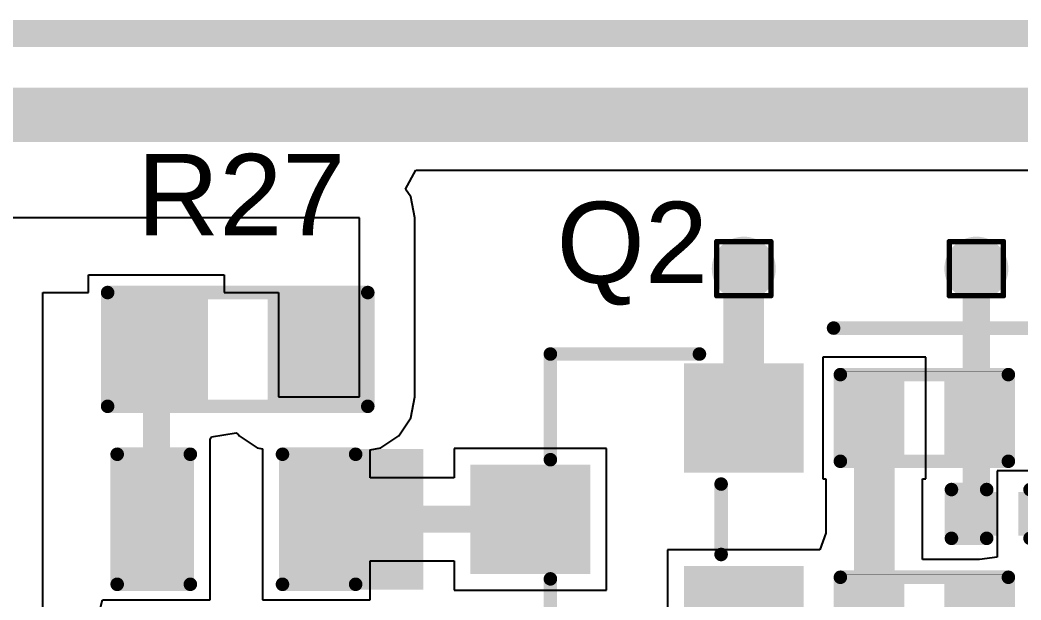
# Model space of a CAD drawing. Header units: inches. Extents: x -40 to 219, y 2 to 133.
# Drawn here: x 29.98 to 39.36, y 67.84 to 73.28 of the extents above; entities that cross this region are included whole.
import ezdxf

# ---------------------------------------------------------------- set-up
doc = ezdxf.new("R2010")
doc.units = ezdxf.units.IN
for name, color, linetype in [('Bottom Layer', 5, 'Continuous'), ('Drill Drawing', 1, 'Continuous'), ('Top Layer', 1, 'Continuous'), ('Top Overlay', 2, 'Continuous'), ('Top Paste', 8, 'Continuous'), ('Top Solder', 216, 'Continuous'), ('Via Holes', 16, 'Continuous')]:
    doc.layers.add(name, color=color, linetype=linetype)
doc.styles.add('Arial', font='', dxfattribs={"height": 0.2})
doc.styles.get('Arial').set_extended_font_data('Arial')

# ---------------------------------------------------------------- blocks, each defined once
blk = doc.blocks.new('R___0402_87')
at = {"layer": 'Top Layer'}
for points in [[(-0.6985, -0.3175), (-0.6985, 0.3175), (-0.2413, 0.3175), (-0.2413, -0.3175)], [(0.2413, -0.3175), (0.2413, 0.3175), (0.6985, 0.3175), (0.6985, -0.3175)]]:
    blk.add_hatch(color=1, dxfattribs=at).paths.add_polyline_path(points)
at = {"layer": 'Top Paste'}
for points in [[(-0.6985, -0.3175), (-0.6985, 0.3175), (-0.2413, 0.3175), (-0.2413, -0.3175)], [(0.2413, -0.3175), (0.2413, 0.3175), (0.6985, 0.3175), (0.6985, -0.3175)]]:
    blk.add_hatch(color=8, dxfattribs=at).paths.add_polyline_path(points)
at = {"layer": 'Top Solder'}
for points in [[(-0.7535, -0.3725), (-0.7535, 0.3725), (-0.1863, 0.3725), (-0.1863, -0.3725)], [(0.1863, -0.3725), (0.1863, 0.3725), (0.7535, 0.3725), (0.7535, -0.3725)]]:
    blk.add_hatch(color=216, dxfattribs=at).paths.add_polyline_path(points)
at = {"layer": 'Top Overlay'}
for points in [[(0.7874, 0.4064, 0.127, 0.127, 0), (-0.7874, 0.4064, 0.127, 0.127, 0)], [(-0.7874, 0.4064, 0.127, 0.127, 0), (-0.7874, -0.4064, 0.127, 0.127, 0)], [(0.7874, 0.4064, 0.127, 0.127, 0), (0.7874, -0.4064, 0.127, 0.127, 0)], [(0.7874, -0.4064, 0.127, 0.127, 0), (-0.7874, -0.4064, 0.127, 0.127, 0)], [(0.8128, -0.4318, 0.00323, 0.00323, 0), (-0.8128, -0.4318, 0.00323, 0.00323, 0)]]:
    blk.add_lwpolyline(points, format="xyseb", dxfattribs=at)
for points in [[(-0.8191, 0.4064, 0.0635, 0.0635, 1), (-0.7556, 0.4064, 0.0635, 0.0635, 1)], [(-0.8191, 0.4064, 0.0635, 0.0635, 1), (-0.7556, 0.4064, 0.0635, 0.0635, 1)], [(0.7556, 0.4064, 0.0635, 0.0635, 1), (0.8191, 0.4064, 0.0635, 0.0635, 1)], [(0.7556, 0.4064, 0.0635, 0.0635, 1), (0.8191, 0.4064, 0.0635, 0.0635, 1)], [(-0.8191, -0.4064, 0.0635, 0.0635, 1), (-0.7556, -0.4064, 0.0635, 0.0635, 1)], [(-0.8191, -0.4064, 0.0635, 0.0635, 1), (-0.7556, -0.4064, 0.0635, 0.0635, 1)], [(0.7556, -0.4064, 0.0635, 0.0635, 1), (0.8191, -0.4064, 0.0635, 0.0635, 1)], [(0.7556, -0.4064, 0.0635, 0.0635, 1), (0.8191, -0.4064, 0.0635, 0.0635, 1)], [(-0.8136, -0.4318, 0.00161, 0.00161, 1), (-0.812, -0.4318, 0.00161, 0.00161, 1)], [(0.812, -0.4318, 0.00161, 0.00161, 1), (0.8136, -0.4318, 0.00161, 0.00161, 1)]]:
    blk.add_lwpolyline(points, format="xyseb", close=True, dxfattribs=at)
blk = doc.blocks.new('R___0402_88')
at = {"layer": 'Top Layer'}
for points in [[(-0.6985, -0.3175), (-0.6985, 0.3175), (-0.2413, 0.3175), (-0.2413, -0.3175)], [(0.2413, -0.3175), (0.2413, 0.3175), (0.6985, 0.3175), (0.6985, -0.3175)]]:
    blk.add_hatch(color=1, dxfattribs=at).paths.add_polyline_path(points)
at = {"layer": 'Top Paste'}
for points in [[(-0.6985, -0.3175), (-0.6985, 0.3175), (-0.2413, 0.3175), (-0.2413, -0.3175)], [(0.2413, -0.3175), (0.2413, 0.3175), (0.6985, 0.3175), (0.6985, -0.3175)]]:
    blk.add_hatch(color=8, dxfattribs=at).paths.add_polyline_path(points)
at = {"layer": 'Top Solder'}
for points in [[(-0.7535, -0.3725), (-0.7535, 0.3725), (-0.1863, 0.3725), (-0.1863, -0.3725)], [(0.1863, -0.3725), (0.1863, 0.3725), (0.7535, 0.3725), (0.7535, -0.3725)]]:
    blk.add_hatch(color=216, dxfattribs=at).paths.add_polyline_path(points)
at = {"layer": 'Top Overlay'}
for points in [[(0.7874, 0.4064, 0.127, 0.127, 0), (-0.7874, 0.4064, 0.127, 0.127, 0)], [(-0.7874, 0.4064, 0.127, 0.127, 0), (-0.7874, -0.4064, 0.127, 0.127, 0)], [(0.7874, 0.4064, 0.127, 0.127, 0), (0.7874, -0.4064, 0.127, 0.127, 0)], [(0.7874, -0.4064, 0.127, 0.127, 0), (-0.7874, -0.4064, 0.127, 0.127, 0)], [(0.8128, -0.4318, 0.00323, 0.00323, 0), (-0.8128, -0.4318, 0.00323, 0.00323, 0)]]:
    blk.add_lwpolyline(points, format="xyseb", dxfattribs=at)
for points in [[(-0.8191, 0.4064, 0.0635, 0.0635, 1), (-0.7556, 0.4064, 0.0635, 0.0635, 1)], [(-0.8191, 0.4064, 0.0635, 0.0635, 1), (-0.7556, 0.4064, 0.0635, 0.0635, 1)], [(0.7556, 0.4064, 0.0635, 0.0635, 1), (0.8191, 0.4064, 0.0635, 0.0635, 1)], [(0.7556, 0.4064, 0.0635, 0.0635, 1), (0.8191, 0.4064, 0.0635, 0.0635, 1)], [(-0.8191, -0.4064, 0.0635, 0.0635, 1), (-0.7556, -0.4064, 0.0635, 0.0635, 1)], [(-0.8191, -0.4064, 0.0635, 0.0635, 1), (-0.7556, -0.4064, 0.0635, 0.0635, 1)], [(0.7556, -0.4064, 0.0635, 0.0635, 1), (0.8191, -0.4064, 0.0635, 0.0635, 1)], [(0.7556, -0.4064, 0.0635, 0.0635, 1), (0.8191, -0.4064, 0.0635, 0.0635, 1)], [(-0.8136, -0.4318, 0.00161, 0.00161, 1), (-0.812, -0.4318, 0.00161, 0.00161, 1)], [(0.812, -0.4318, 0.00161, 0.00161, 1), (0.8136, -0.4318, 0.00161, 0.00161, 1)]]:
    blk.add_lwpolyline(points, format="xyseb", close=True, dxfattribs=at)
blk = doc.blocks.new('R___0603_89')
at = {"layer": 'Top Layer'}
for points in [[(-0.381, 0.4445), (-0.381, -0.4445), (-1.143, -0.4445), (-1.143, 0.4445)], [(1.143, 0.4445), (1.143, -0.4445), (0.381, -0.4445), (0.381, 0.4445)]]:
    blk.add_hatch(color=1, dxfattribs=at).paths.add_polyline_path(points)
at = {"layer": 'Top Paste'}
for points in [[(-0.381, 0.4445), (-0.381, -0.4445), (-1.143, -0.4445), (-1.143, 0.4445)], [(1.143, 0.4445), (1.143, -0.4445), (0.381, -0.4445), (0.381, 0.4445)]]:
    blk.add_hatch(color=8, dxfattribs=at).paths.add_polyline_path(points)
at = {"layer": 'Top Solder'}
for points in [[(-0.2794, 0.5461), (-0.2794, -0.5461), (-1.2446, -0.5461), (-1.2446, 0.5461)], [(1.2446, 0.5461), (1.2446, -0.5461), (0.2794, -0.5461), (0.2794, 0.5461)]]:
    blk.add_hatch(color=216, dxfattribs=at).paths.add_polyline_path(points)
at = {"layer": 'Top Overlay'}
for points in [[(-1.2192, 0.5334, 0.127, 0.127, 0), (1.2192, 0.5334, 0.127, 0.127, 0)], [(-1.2192, -0.5334, 0.127, 0.127, 0), (-1.2192, 0.5334, 0.127, 0.127, 0)], [(1.2192, -0.5334, 0.127, 0.127, 0), (1.2192, 0.5334, 0.127, 0.127, 0)], [(-1.2192, -0.5334, 0.127, 0.127, 0), (1.2192, -0.5334, 0.127, 0.127, 0)]]:
    blk.add_lwpolyline(points, format="xyseb", dxfattribs=at)
for points in [[(-1.25095, 0.5334, 0.0635, 0.0635, 1), (-1.18745, 0.5334, 0.0635, 0.0635, 1)], [(-1.25095, 0.5334, 0.0635, 0.0635, 1), (-1.18745, 0.5334, 0.0635, 0.0635, 1)], [(1.18745, 0.5334, 0.0635, 0.0635, 1), (1.25095, 0.5334, 0.0635, 0.0635, 1)], [(1.18745, 0.5334, 0.0635, 0.0635, 1), (1.25095, 0.5334, 0.0635, 0.0635, 1)], [(-1.25095, -0.5334, 0.0635, 0.0635, 1), (-1.18745, -0.5334, 0.0635, 0.0635, 1)], [(-1.25095, -0.5334, 0.0635, 0.0635, 1), (-1.18745, -0.5334, 0.0635, 0.0635, 1)], [(1.18745, -0.5334, 0.0635, 0.0635, 1), (1.25095, -0.5334, 0.0635, 0.0635, 1)], [(1.18745, -0.5334, 0.0635, 0.0635, 1), (1.25095, -0.5334, 0.0635, 0.0635, 1)]]:
    blk.add_lwpolyline(points, format="xyseb", close=True, dxfattribs=at)
blk = doc.blocks.new('SOT_23_134')
at = {"layer": 'Top Layer'}
for points in [[(-0.41, 1.46), (0.41, 1.46), (0.41, 0.54), (-0.41, 0.54)], [(-1.36, -0.54), (-0.54, -0.54), (-0.54, -1.46), (-1.36, -1.46)], [(0.54, -0.54), (1.36, -0.54), (1.36, -1.46), (0.54, -1.46)]]:
    blk.add_hatch(color=1, dxfattribs=at).paths.add_polyline_path(points)
at = {"layer": 'Top Paste'}
for points in [[(-0.41, 1.46), (0.41, 1.46), (0.41, 0.54), (-0.41, 0.54)], [(-1.36, -0.54), (-0.54, -0.54), (-0.54, -1.46), (-1.36, -1.46)], [(0.54, -0.54), (1.36, -0.54), (1.36, -1.46), (0.54, -1.46)]]:
    blk.add_hatch(color=8, dxfattribs=at).paths.add_polyline_path(points)
at = {"layer": 'Top Solder'}
for points in [[(-0.5116, 1.5616), (0.5116, 1.5616), (0.5116, 0.4384), (-0.5116, 0.4384)], [(-1.4616, -0.4384), (-0.4384, -0.4384), (-0.4384, -1.5616), (-1.4616, -1.5616)], [(0.4384, -0.4384), (1.4616, -0.4384), (1.4616, -1.5616), (0.4384, -1.5616)]]:
    blk.add_hatch(color=216, dxfattribs=at).paths.add_polyline_path(points)
at = {"layer": 'Top Overlay'}
for points in [[(-1.5494, 0.8128, 0.127, 0.127, 0), (-1.5494, -0.5842, 0.127, 0.127, 0)], [(-1.5494, 0.8128, 0.127, 0.127, 0), (-0.5588, 0.8128, 0.127, 0.127, 0)], [(0.5588, 0.8128, 0.127, 0.127, 0), (1.5494, 0.8128, 0.127, 0.127, 0)], [(1.5494, 0.8128, 0.127, 0.127, 0), (1.5494, -0.5842, 0.127, 0.127, 0)], [(-0.3302, -0.7874, 0.127, 0.127, 0), (0.3302, -0.7874, 0.127, 0.127, 0)], [(-1.6764, -1.0414, 0.127, 0.127, 0), (-1.5494, -1.1684, 0.127, 0.127, 0)], [(-1.6764, -1.0414, 0.127, 0.127, 0), (-1.6764, -1.2954, 0.127, 0.127, 0)], [(-1.5494, -1.1684, 0.127, 0.127, 0), (-1.6764, -1.2954, 0.127, 0.127, 0)]]:
    blk.add_lwpolyline(points, format="xyseb", dxfattribs=at)
for points in [[(-1.5812, 0.8128, 0.0635, 0.0635, 1), (-1.5176, 0.8128, 0.0635, 0.0635, 1)], [(-1.5812, 0.8128, 0.0635, 0.0635, 1), (-1.5176, 0.8128, 0.0635, 0.0635, 1)], [(-0.5905, 0.8128, 0.0635, 0.0635, 1), (-0.5271, 0.8128, 0.0635, 0.0635, 1)], [(0.5271, 0.8128, 0.0635, 0.0635, 1), (0.5905, 0.8128, 0.0635, 0.0635, 1)], [(1.5176, 0.8128, 0.0635, 0.0635, 1), (1.5812, 0.8128, 0.0635, 0.0635, 1)], [(1.5176, 0.8128, 0.0635, 0.0635, 1), (1.5812, 0.8128, 0.0635, 0.0635, 1)], [(-1.5812, -0.5842, 0.0635, 0.0635, 1), (-1.5176, -0.5842, 0.0635, 0.0635, 1)], [(1.5176, -0.5842, 0.0635, 0.0635, 1), (1.5812, -0.5842, 0.0635, 0.0635, 1)], [(-0.3619, -0.7874, 0.0635, 0.0635, 1), (-0.2984, -0.7874, 0.0635, 0.0635, 1)], [(0.2984, -0.7874, 0.0635, 0.0635, 1), (0.3619, -0.7874, 0.0635, 0.0635, 1)], [(-1.7082, -1.0414, 0.0635, 0.0635, 1), (-1.6446, -1.0414, 0.0635, 0.0635, 1)], [(-1.7082, -1.0414, 0.0635, 0.0635, 1), (-1.6446, -1.0414, 0.0635, 0.0635, 1)], [(-1.5812, -1.1684, 0.0635, 0.0635, 1), (-1.5176, -1.1684, 0.0635, 0.0635, 1)], [(-1.5812, -1.1684, 0.0635, 0.0635, 1), (-1.5176, -1.1684, 0.0635, 0.0635, 1)], [(-1.7082, -1.2954, 0.0635, 0.0635, 1), (-1.6446, -1.2954, 0.0635, 0.0635, 1)], [(-1.7082, -1.2954, 0.0635, 0.0635, 1), (-1.6446, -1.2954, 0.0635, 0.0635, 1)]]:
    blk.add_lwpolyline(points, format="xyseb", close=True, dxfattribs=at)
blk = doc.blocks.new('LED_0603_143')
at = {"layer": 'Top Layer'}
for points in [[(-1, 0.5), (-0.5, 0.5), (-0.5, -0.5), (-1, -0.5)], [(0.5, 0.5), (1, 0.5), (1, -0.5), (0.5, -0.5)]]:
    blk.add_hatch(color=1, dxfattribs=at).paths.add_polyline_path(points)
at = {"layer": 'Top Overlay'}
blk.add_hatch(color=2, dxfattribs=at).paths.add_polyline_path([(1.1176, -0.6604), (1.7526, -0.6604), (1.7526, 0.6604), (1.1176, 0.6604)])
at = {"layer": 'Top Paste'}
for points in [[(-1, 0.5), (-0.5, 0.5), (-0.5, -0.5), (-1, -0.5)], [(0.5, 0.5), (1, 0.5), (1, -0.5), (0.5, -0.5)]]:
    blk.add_hatch(color=8, dxfattribs=at).paths.add_polyline_path(points)
at = {"layer": 'Top Solder'}
for points in [[(-1.1016, 0.6016), (-0.3984, 0.6016), (-0.3984, -0.6016), (-1.1016, -0.6016)], [(0.3984, 0.6016), (1.1016, 0.6016), (1.1016, -0.6016), (0.3984, -0.6016)]]:
    blk.add_hatch(color=216, dxfattribs=at).paths.add_polyline_path(points)
at = {"layer": 'Top Overlay'}
for points in [[(-1.1176, 0.6096, 0.127, 0.127, 0), (-0.4318, 0.6096, 0.127, 0.127, 0)], [(-1.1176, -0.6096, 0.127, 0.127, 0), (-1.1176, 0.6096, 0.127, 0.127, 0)], [(0.4318, 0.6096, 0.127, 0.127, 0), (1.1176, 0.6096, 0.127, 0.127, 0)], [(1.1176, -0.6096, 0.127, 0.127, 0), (1.1176, 0.6096, 0.127, 0.127, 0)], [(-1.1176, -0.6096, 0.127, 0.127, 0), (-0.4318, -0.6096, 0.127, 0.127, 0)], [(0.4318, -0.6096, 0.127, 0.127, 0), (1.1176, -0.6096, 0.127, 0.127, 0)]]:
    blk.add_lwpolyline(points, format="xyseb", dxfattribs=at)
for points in [[(-1.1494, 0.6096, 0.0635, 0.0635, 1), (-1.0858, 0.6096, 0.0635, 0.0635, 1)], [(-1.1494, 0.6096, 0.0635, 0.0635, 1), (-1.0858, 0.6096, 0.0635, 0.0635, 1)], [(-0.4636, 0.6096, 0.0635, 0.0635, 1), (-0.4001, 0.6096, 0.0635, 0.0635, 1)], [(0.4001, 0.6096, 0.0635, 0.0635, 1), (0.4636, 0.6096, 0.0635, 0.0635, 1)], [(1.0858, 0.6096, 0.0635, 0.0635, 1), (1.1494, 0.6096, 0.0635, 0.0635, 1)], [(1.0858, 0.6096, 0.0635, 0.0635, 1), (1.1494, 0.6096, 0.0635, 0.0635, 1)], [(-1.1494, -0.6096, 0.0635, 0.0635, 1), (-1.0858, -0.6096, 0.0635, 0.0635, 1)], [(-1.1494, -0.6096, 0.0635, 0.0635, 1), (-1.0858, -0.6096, 0.0635, 0.0635, 1)], [(-0.4636, -0.6096, 0.0635, 0.0635, 1), (-0.4001, -0.6096, 0.0635, 0.0635, 1)], [(0.4001, -0.6096, 0.0635, 0.0635, 1), (0.4636, -0.6096, 0.0635, 0.0635, 1)], [(1.0858, -0.6096, 0.0635, 0.0635, 1), (1.1494, -0.6096, 0.0635, 0.0635, 1)], [(1.0858, -0.6096, 0.0635, 0.0635, 1), (1.1494, -0.6096, 0.0635, 0.0635, 1)]]:
    blk.add_lwpolyline(points, format="xyseb", close=True, dxfattribs=at)
blk = doc.blocks.new('CAP_0201_191')
at = {"layer": 'Top Layer'}
for points in [[(-0.45, 0.15), (-0.15, 0.15), (-0.15, -0.15), (-0.45, -0.15)], [(0.15, 0.15), (0.45, 0.15), (0.45, -0.15), (0.15, -0.15)]]:
    blk.add_hatch(color=1, dxfattribs=at).paths.add_polyline_path(points)
at = {"layer": 'Top Paste'}
for points in [[(-0.45, 0.15), (-0.15, 0.15), (-0.15, -0.15), (-0.45, -0.15)], [(0.15, 0.15), (0.45, 0.15), (0.45, -0.15), (0.15, -0.15)]]:
    blk.add_hatch(color=8, dxfattribs=at).paths.add_polyline_path(points)
at = {"layer": 'Top Solder'}
for points in [[(-0.505, 0.205), (-0.095, 0.205), (-0.095, -0.205), (-0.505, -0.205)], [(0.095, 0.205), (0.505, 0.205), (0.505, -0.205), (0.095, -0.205)]]:
    blk.add_hatch(color=216, dxfattribs=at).paths.add_polyline_path(points)
at = {"layer": 'Top Overlay'}
for points in [[(-0.2032, 0.2286, 0.127, 0.127, 0), (-0.5334, 0.2286, 0.127, 0.127, 0)], [(-0.5334, 0.2286, 0.127, 0.127, 0), (-0.5334, -0.2286, 0.127, 0.127, 0)], [(0.5334, 0.2286, 0.127, 0.127, 0), (0.2032, 0.2286, 0.127, 0.127, 0)], [(0.5334, 0.2286, 0.127, 0.127, 0), (0.5334, -0.2286, 0.127, 0.127, 0)], [(-0.2032, -0.2286, 0.127, 0.127, 0), (-0.5334, -0.2286, 0.127, 0.127, 0)], [(0.5334, -0.2286, 0.127, 0.127, 0), (0.2032, -0.2286, 0.127, 0.127, 0)]]:
    blk.add_lwpolyline(points, format="xyseb", dxfattribs=at)
for points in [[(-0.5651, 0.2286, 0.0635, 0.0635, 1), (-0.5016, 0.2286, 0.0635, 0.0635, 1)], [(-0.5651, 0.2286, 0.0635, 0.0635, 1), (-0.5016, 0.2286, 0.0635, 0.0635, 1)], [(-0.2349, 0.2286, 0.0635, 0.0635, 1), (-0.1714, 0.2286, 0.0635, 0.0635, 1)], [(0.1714, 0.2286, 0.0635, 0.0635, 1), (0.2349, 0.2286, 0.0635, 0.0635, 1)], [(0.5016, 0.2286, 0.0635, 0.0635, 1), (0.5651, 0.2286, 0.0635, 0.0635, 1)], [(0.5016, 0.2286, 0.0635, 0.0635, 1), (0.5651, 0.2286, 0.0635, 0.0635, 1)], [(-0.5651, -0.2286, 0.0635, 0.0635, 1), (-0.5016, -0.2286, 0.0635, 0.0635, 1)], [(-0.5651, -0.2286, 0.0635, 0.0635, 1), (-0.5016, -0.2286, 0.0635, 0.0635, 1)], [(-0.2349, -0.2286, 0.0635, 0.0635, 1), (-0.1714, -0.2286, 0.0635, 0.0635, 1)], [(0.1714, -0.2286, 0.0635, 0.0635, 1), (0.2349, -0.2286, 0.0635, 0.0635, 1)], [(0.5016, -0.2286, 0.0635, 0.0635, 1), (0.5651, -0.2286, 0.0635, 0.0635, 1)], [(0.5016, -0.2286, 0.0635, 0.0635, 1), (0.5651, -0.2286, 0.0635, 0.0635, 1)]]:
    blk.add_lwpolyline(points, format="xyseb", close=True, dxfattribs=at)

msp = doc.modelspace()

# ---------------------------------------------------------------- hatches: boundary and pattern name
at = {"layer": 'Bottom Layer'}
h = msp.add_hatch(color=5, dxfattribs=at)
edge = h.paths.add_edge_path()
edge.add_arc((36.7644, 70.9475), 0.3, 0, 360)
h = msp.add_hatch(color=5, dxfattribs=at)
edge = h.paths.add_edge_path()
edge.add_arc((38.9442, 70.9475), 0.3, 0, 360)
at = {"layer": 'Top Layer'}
h = msp.add_hatch(color=1, dxfattribs=at)
edge = h.paths.add_edge_path()
edge.add_arc((36.7644, 70.9475), 0.3, 0, 360)
h = msp.add_hatch(color=1, dxfattribs=at)
edge = h.paths.add_edge_path()
edge.add_arc((38.9442, 70.9475), 0.3, 0, 360)
at = {"layer": 'Via Holes'}
h = msp.add_hatch(color=7, dxfattribs=at)
edge = h.paths.add_edge_path()
edge.add_arc((36.7644, 70.9475), 0.15, 0, 360)
h = msp.add_hatch(color=7, dxfattribs=at)
edge = h.paths.add_edge_path()
edge.add_arc((38.9442, 70.9475), 0.15, 0, 360)

# ---------------------------------------------------------------- linework, layer by layer
at = {"layer": 'Drill Drawing'}
for points in [[(36.5104, 71.2015, 0.0508, 0.0508, 0), (37.0184, 71.2015, 0.0508, 0.0508, 0)], [(36.5104, 70.6935, 0.0508, 0.0508, 0), (36.5104, 71.2015, 0.0508, 0.0508, 0)], [(37.0184, 70.6935, 0.0508, 0.0508, 0), (37.0184, 71.2015, 0.0508, 0.0508, 0)], [(38.6902, 71.2015, 0.0508, 0.0508, 0), (39.1982, 71.2015, 0.0508, 0.0508, 0)], [(38.6902, 70.6935, 0.0508, 0.0508, 0), (38.6902, 71.2015, 0.0508, 0.0508, 0)], [(39.1982, 70.6935, 0.0508, 0.0508, 0), (39.1982, 71.2015, 0.0508, 0.0508, 0)], [(36.5104, 70.6935, 0.0508, 0.0508, 0), (37.0184, 70.6935, 0.0508, 0.0508, 0)], [(38.6902, 70.6935, 0.0508, 0.0508, 0), (39.1982, 70.6935, 0.0508, 0.0508, 0)]]:
    msp.add_lwpolyline(points, format="xyseb", dxfattribs=at)
for points in [[(36.4977, 71.2015, 0.0254, 0.0254, 1), (36.5231, 71.2015, 0.0254, 0.0254, 1)], [(36.4977, 71.2015, 0.0254, 0.0254, 1), (36.5231, 71.2015, 0.0254, 0.0254, 1)], [(37.0057, 71.2015, 0.0254, 0.0254, 1), (37.0311, 71.2015, 0.0254, 0.0254, 1)], [(37.0057, 71.2015, 0.0254, 0.0254, 1), (37.0311, 71.2015, 0.0254, 0.0254, 1)], [(38.6775, 71.2015, 0.0254, 0.0254, 1), (38.7029, 71.2015, 0.0254, 0.0254, 1)], [(38.6775, 71.2015, 0.0254, 0.0254, 1), (38.7029, 71.2015, 0.0254, 0.0254, 1)], [(39.1855, 71.2015, 0.0254, 0.0254, 1), (39.2109, 71.2015, 0.0254, 0.0254, 1)], [(39.1855, 71.2015, 0.0254, 0.0254, 1), (39.2109, 71.2015, 0.0254, 0.0254, 1)], [(36.4977, 70.6935, 0.0254, 0.0254, 1), (36.5231, 70.6935, 0.0254, 0.0254, 1)], [(36.4977, 70.6935, 0.0254, 0.0254, 1), (36.5231, 70.6935, 0.0254, 0.0254, 1)], [(37.0057, 70.6935, 0.0254, 0.0254, 1), (37.0311, 70.6935, 0.0254, 0.0254, 1)], [(37.0057, 70.6935, 0.0254, 0.0254, 1), (37.0311, 70.6935, 0.0254, 0.0254, 1)], [(38.6775, 70.6935, 0.0254, 0.0254, 1), (38.7029, 70.6935, 0.0254, 0.0254, 1)], [(38.6775, 70.6935, 0.0254, 0.0254, 1), (38.7029, 70.6935, 0.0254, 0.0254, 1)], [(39.1855, 70.6935, 0.0254, 0.0254, 1), (39.2109, 70.6935, 0.0254, 0.0254, 1)], [(39.1855, 70.6935, 0.0254, 0.0254, 1), (39.2109, 70.6935, 0.0254, 0.0254, 1)]]:
    msp.add_lwpolyline(points, format="xyseb", close=True, dxfattribs=at)
at = {"layer": 'Top Layer'}
for p, q in [((33.5943, 71.6942), (33.6894, 71.872)), ((33.6894, 71.872), (40.3658, 71.872)), ((33.6423, 71.6225), (33.5943, 71.6942)), ((33.6817, 71.4243), (33.6423, 71.6225)), ((33.1637, 71.4243), (28.5993, 71.4243)), ((33.1637, 69.7456), (33.1637, 71.4243)), ((33.6817, 69.7456), (33.6817, 71.4243)), ((30.6237, 70.7235), (30.6237, 70.8886)), ((30.6237, 70.8886), (31.8937, 70.8886)), ((31.8937, 70.8886), (31.8937, 70.7235)), ((30.1955, 66.8344), (30.1955, 70.7235)), ((30.1955, 70.7235), (30.6237, 70.7235)), ((31.8937, 70.7235), (32.4017, 70.7235)), ((32.4017, 70.7235), (32.4017, 69.7456)), ((38.4697, 70.119), (37.5045, 70.119)), ((37.5045, 70.119), (37.5045, 68.976)), ((38.4697, 68.976), (38.4697, 70.119)), ((32.4017, 69.7456), (33.1637, 69.7456)), ((33.6423, 69.5474), (33.6817, 69.7456)), ((33.53, 69.3794), (33.6423, 69.5474)), ((31.7627, 69.3515), (31.7746, 69.3699)), ((31.7627, 67.8435), (31.7627, 69.3515)), ((31.7746, 69.3699), (32.0051, 69.4072)), ((32.0051, 69.4072), (32.029, 69.389)), ((32.029, 69.389), (32.0355, 69.3794)), ((32.0355, 69.3794), (32.2035, 69.2671)), ((33.3619, 69.2671), (33.53, 69.3794)), ((32.2035, 69.2671), (32.2547, 69.2569)), ((32.2547, 69.2569), (32.2547, 67.8435)), ((33.2627, 69.2474), (33.3619, 69.2671)), ((33.2627, 68.986), (33.2627, 69.2474)), ((35.4784, 69.2615), (34.0504, 69.2615)), ((34.0504, 69.2615), (34.0504, 68.986)), ((35.4784, 67.9335), (35.4784, 69.2615)), ((34.0504, 68.986), (33.2627, 68.986)), ((37.5045, 68.976), (37.5339, 68.976)), ((37.5339, 68.976), (37.5339, 68.4663)), ((38.4403, 68.219), (38.4403, 68.976)), ((38.4403, 68.976), (38.4697, 68.976)), ((39.9482, 69.0515), (39.1402, 69.0515)), ((39.1402, 69.0515), (39.1402, 68.2435)), ((37.5339, 68.4663), (37.4784, 68.3115)), ((37.4784, 68.3115), (36.0504, 68.3115)), ((36.0504, 68.3115), (36.0504, 66.9835)), ((33.2627, 67.8435), (33.2627, 68.209)), ((33.2627, 68.209), (34.0504, 68.209)), ((34.0504, 68.209), (34.0504, 67.9335)), ((38.9725, 68.219), (38.4403, 68.219)), ((39.1402, 68.2435), (38.9725, 68.219)), ((34.0504, 67.9335), (35.4784, 67.9335)), ((30.7134, 67.6828), (30.7547, 67.8435)), ((30.7547, 67.8435), (31.7627, 67.8435)), ((32.2547, 67.8435), (33.2627, 67.8435))]:
    msp.add_line(p, q, dxfattribs=at)
for points in [[(22.9763, 73.152, 0.254, 0.254, 0), (42.6645, 73.152, 0.254, 0.254, 0)], [(13.112, 72.39, 0.508, 0.508, 0), (42.0416, 72.39, 0.508, 0.508, 0)], [(36.7644, 69.5475, 0.381, 0.381, 0), (36.7644, 70.9475, 0.381, 0.381, 0)], [(38.9442, 69.5475, 0.254, 0.254, 0), (38.9442, 70.9475, 0.254, 0.254, 0)], [(31.2587, 68.5975, 0.254, 0.254, 0), (31.2587, 70.1901, 0.254, 0.254, 0)], [(37.9871, 67.6475, 0.381, 0.381, 0), (37.9871, 69.5475, 0.381, 0.381, 0)], [(38.9269, 69.5475, 0.254, 0.254, 0), (38.9442, 69.5475, 0.254, 0.254, 0)], [(38.9442, 68.6475, 0.254, 0.254, 0), (38.9442, 69.5302, 0.254, 0.254, 0)], [(32.7587, 68.5975, 0.254, 0.254, 0), (34.7644, 68.5975, 0.254, 0.254, 0)]]:
    msp.add_lwpolyline(points, format="xyseb", dxfattribs=at)
for points in [[(36.6691, 70.9475, 0.1905, 0.1905, 1), (36.8596, 70.9475, 0.1905, 0.1905, 1)], [(38.8807, 70.9475, 0.127, 0.127, 1), (39.0077, 70.9475, 0.127, 0.127, 1)], [(31.1952, 70.1901, 0.127, 0.127, 1), (31.3222, 70.1901, 0.127, 0.127, 1)], [(36.6691, 69.5475, 0.1905, 0.1905, 1), (36.8596, 69.5475, 0.1905, 0.1905, 1)], [(37.8919, 69.5475, 0.1905, 0.1905, 1), (38.0824, 69.5475, 0.1905, 0.1905, 1)], [(38.8634, 69.5475, 0.127, 0.127, 1), (38.9904, 69.5475, 0.127, 0.127, 1)], [(38.8807, 69.5475, 0.127, 0.127, 1), (39.0077, 69.5475, 0.127, 0.127, 1)], [(38.8807, 69.5475, 0.127, 0.127, 1), (39.0077, 69.5475, 0.127, 0.127, 1)], [(38.8807, 69.5302, 0.127, 0.127, 1), (39.0077, 69.5302, 0.127, 0.127, 1)], [(38.8807, 68.6475, 0.127, 0.127, 1), (39.0077, 68.6475, 0.127, 0.127, 1)], [(31.1952, 68.5975, 0.127, 0.127, 1), (31.3222, 68.5975, 0.127, 0.127, 1)], [(32.6952, 68.5975, 0.127, 0.127, 1), (32.8222, 68.5975, 0.127, 0.127, 1)], [(34.7009, 68.5975, 0.127, 0.127, 1), (34.8279, 68.5975, 0.127, 0.127, 1)]]:
    msp.add_lwpolyline(points, format="xyseb", close=True, dxfattribs=at)
at = {"layer": 'Top Overlay'}
msp.add_lwpolyline([(37.6059, 70.3904, 0.127, 0.127, 0), (40.2706, 70.3904, 0.127, 0.127, 0)], format="xyseb", dxfattribs=at)
msp.add_lwpolyline([(37.5741, 70.3904, 0.0635, 0.0635, 1), (37.6376, 70.3904, 0.0635, 0.0635, 1)], format="xyseb", close=True, dxfattribs=at)

# ---------------------------------------------------------------- block references
for name, p in [('R___0603_89', (32.0207, 70.1901)), ('LED_0603_143', (32.0087, 68.5975))]:
    msp.add_blockref(name, p)
for name, p, rotation in [('SOT_23_134', (35.7644, 68.5975), 90), ('R___0402_87', (38.457, 69.5475), 180), ('CAP_0201_191', (39.2442, 68.6475), 180), ('R___0402_88', (38.457, 67.6475), 180)]:
    msp.add_blockref(name, p, dxfattribs=dict(rotation=rotation))

# ---------------------------------------------------------------- texts
at = {"layer": 'Top Overlay', "style": 'Arial'}
for s, p in [('R27', (31.0781, 71.261)), ('Q2', (35.0091, 70.8126))]:
    msp.add_text(s, height=0.762, dxfattribs=at).set_placement(p)

doc.saveas('drawing.dxf')
